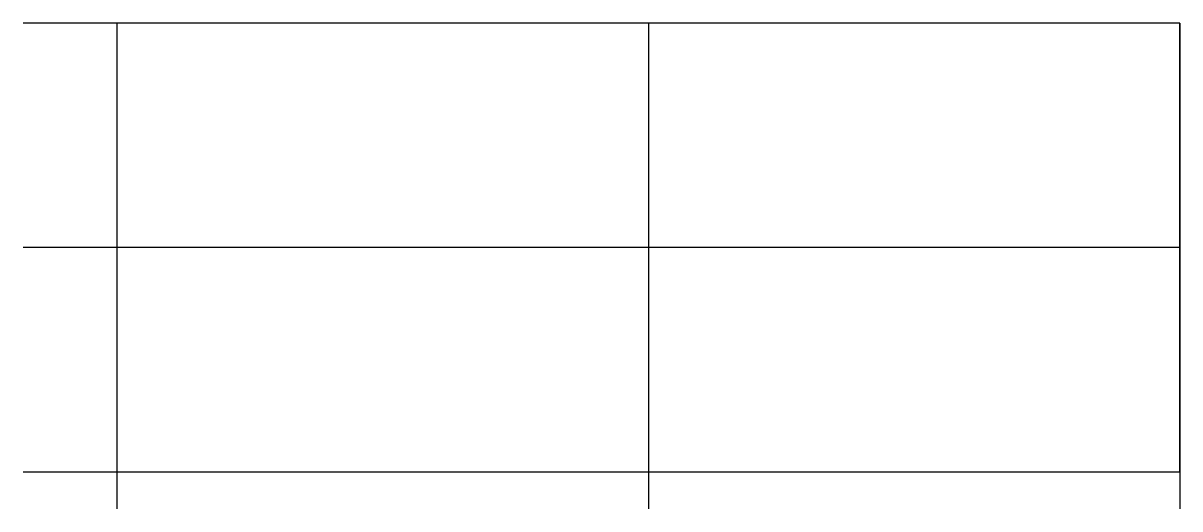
# Model space of a CAD drawing. Extents: x -4 to 45, y -1.6 to 19.
import ezdxf

# ---------------------------------------------------------------- set-up
doc = ezdxf.new("R2010")
doc.units = 0
doc.layers.get('0').update_dxf_attribs({"linetype": 'CONTINUOUS'})

msp = doc.modelspace()

# ---------------------------------------------------------------- linework, layer by layer
at = {"linetype": 'CONTINUOUS'}
for p, q in [((45, 19), (-3.97, 19)), ((0, 19), (0, -1.57)), ((45, 19), (0, 19)), ((0, 19), (0, 0)), ((45, 19), (0, 19)), ((0, 19), (0, 0)), ((45, 19), (0, 19)), ((45, 19), (0, 19)), ((0, 19), (0, 0)), ((22.5, 19), (22.5, -1.57)), ((45, 19), (45, -1.57)), ((45, 0), (45, 19)), ((45, 0), (45, 19)), ((45, 0), (45, 19)), ((45, 0), (45, 19)), ((45, 0), (45, 19)), ((45, 9.5), (-3.97, 9.5)), ((-3.97, 0), (45, 0)), ((0, 0), (45, 0)), ((0, 0), (45, 0)), ((0, 0), (45, 0))]:
    msp.add_line(p, q, dxfattribs=at)

doc.saveas('drawing.dxf')
